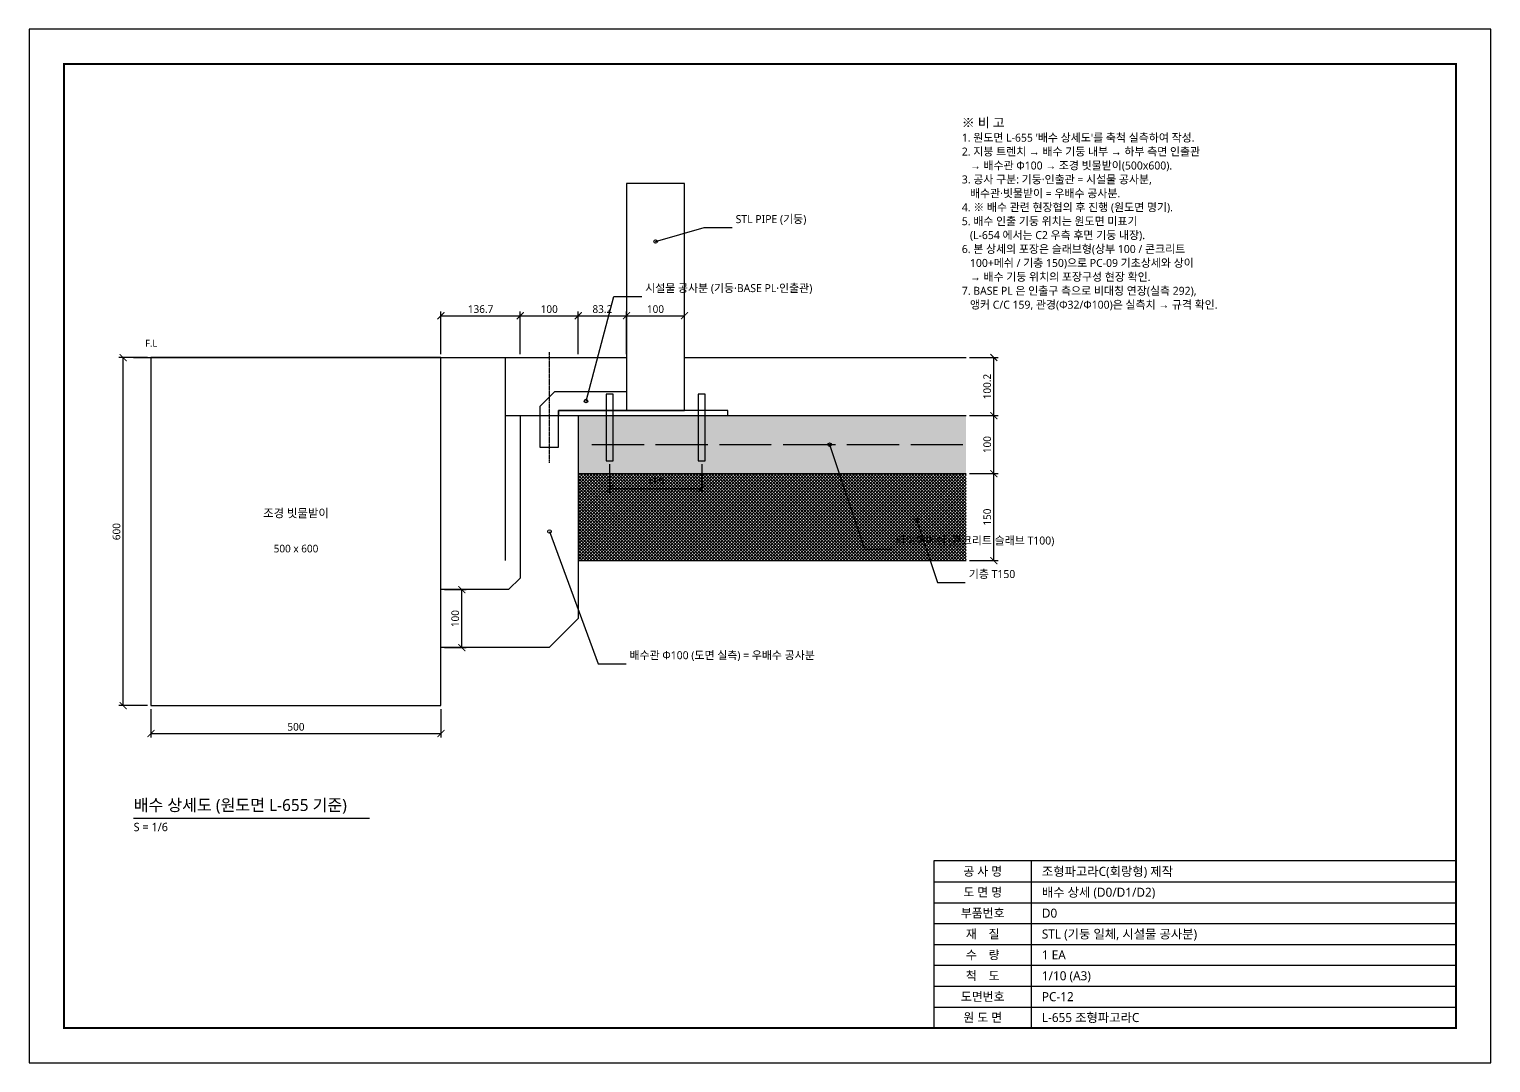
# Model space of a CAD drawing. Header units: millimetres. Extents: x 0 to 650420, y 0 to 14850.
# Drawn here: x 600000 to 604200, y 0 to 2970 of the extents above; entities that cross this region are included whole.
import ezdxf
from ezdxf.enums import TextEntityAlignment as Align

# ---------------------------------------------------------------- set-up
doc = ezdxf.new("R2010")
doc.units = ezdxf.units.MM
doc.linetypes.add('CENTER', pattern=[5.08, 3.175, -0.635, 0.635, -0.635])
doc.linetypes.add('DASHED', pattern=[1.524, 1.27, -0.254])
for name, color, linetype in [('CENTER', 1, 'CENTER'), ('DIM', 3, 'Continuous'), ('FRAME', 7, 'Continuous'), ('HATCH', 8, 'Continuous'), ('HIDDEN', 8, 'DASHED'), ('NOTE', 1, 'Continuous'), ('OUTLINE', 7, 'Continuous'), ('TEXT', 7, 'Continuous'), ('THIN', 8, 'Continuous')]:
    doc.layers.add(name, color=color, linetype=linetype)
doc.styles.add('KOR', font='NanumGothic.ttf')
doc.dimstyles.new('PART', dxfattribs={"dimtxt": 2.2, "dimasz": 2, "dimexe": 1.2, "dimexo": 1, "dimgap": 0.8, "dimtad": 1, "dimdec": 1, "dimlfac": 100, "dimdsep": 46, "dimtxsty": 'KOR', "dimblk": 'ARCHTICK', "dimcen": 2.5, "dimclrd": 3, "dimclre": 3, "dimclrt": 3, "dimazin": 3, "dimtfac": 0.5, "dimtmove": 2, "dimatfit": 3})

# ---------------------------------------------------------------- blocks, each defined once
blk = doc.blocks.new('_ARCHTICK')
at = {"color": 0, "linetype": 'BYBLOCK', "const_width": 0.15}
blk.add_lwpolyline([(-0.5, -0.5), (0.5, 0.5)], dxfattribs=at)

msp = doc.modelspace()

# ---------------------------------------------------------------- hatches: boundary and pattern name
at = {"layer": 'HATCH'}
h = msp.add_hatch(dxfattribs=at)
h.set_pattern_fill('AR-CONC', scale=0.15)
h.paths.add_polyline_path([(601577.67, 1693), (602692, 1693), (602692, 1859.67), (601577.67, 1859.67)])
h = msp.add_hatch(dxfattribs=at)
h.set_pattern_fill('ANSI37', scale=2)
h.paths.add_polyline_path([(601577.67, 1443), (602692, 1443), (602692, 1693), (601577.67, 1693)])

# ---------------------------------------------------------------- linework, layer by layer
at = {"layer": 'CENTER'}
msp.add_line((601494.17, 2041.67), (601494.17, 1723.33), dxfattribs=at)
at = {"layer": 'DIM'}
for points in [[(601800, 2360), (601940, 2400), (602020, 2400)], [(601600, 1901.67), (601680, 2201.67), (601760, 2201.67)], [(602300, 1776.33), (602400, 1476.33), (602480, 1476.33)], [(602550, 1560), (602610, 1380), (602690, 1380)], [(601495, 1526.67), (601635, 1146.67), (601715, 1146.67)]]:
    msp.add_lwpolyline(points, dxfattribs=at)
for centre in [(601800, 2360), (601600, 1901.67), (602300, 1776.33), (602550, 1560), (601495, 1526.67)]:
    msp.add_circle(centre, 5, dxfattribs=at)
at = {"layer": 'FRAME'}
for points in [[(600000, 0), (604200, 0), (604200, 2970), (600000, 2970)], [(602600, 100), (604100, 100), (604100, 580), (602600, 580)]]:
    msp.add_lwpolyline(points, close=True, dxfattribs=at)
at = {"layer": 'FRAME', "const_width": 5}
msp.add_lwpolyline([(600100, 100), (604100, 100), (604100, 2870), (600100, 2870)], close=True, dxfattribs=at)
at = {"layer": 'HIDDEN'}
for p, q in [((601616.67, 1776.33), (601766.67, 1776.33)), ((601800, 1776.33), (601950, 1776.33)), ((601983.33, 1776.33), (602133.33, 1776.33)), ((602166.67, 1776.33), (602316.67, 1776.33)), ((602350, 1776.33), (602500, 1776.33)), ((602533.33, 1776.33), (602683.33, 1776.33))]:
    msp.add_line(p, q, dxfattribs=at)
at = {"layer": 'NOTE'}
msp.add_line((600300, 2026.67), (601367.83, 2026.67), dxfattribs=at)
at = {"layer": 'OUTLINE'}
for p, q in [((601367.83, 2026.67), (601716.33, 2026.67)), ((601883, 2026.67), (602692, 2026.67))]:
    msp.add_line(p, q, dxfattribs=at)
for points in [[(601716.33, 1874.67), (601883, 1874.67), (601883, 2526.67), (601716.33, 2526.67)], [(600349.83, 1026.33), (601183.17, 1026.33), (601183.17, 2026.33), (600349.83, 2026.33)], [(601520.83, 1859.67), (602008, 1859.67), (602008, 1874.67), (601520.83, 1874.67)]]:
    msp.add_lwpolyline(points, close=True, dxfattribs=at)
for points in [[(601716.33, 1928), (601509.17, 1928), (601467.5, 1886.33), (601467.5, 1769), (601520.83, 1769), (601520.83, 1874.67), (601716.33, 1874.67)], [(601411, 1859.67), (601411, 1393), (601377.67, 1359.67), (601183.17, 1359.67)], [(601577.67, 1859.67), (601577.67, 1276.33), (601494.33, 1193), (601183.17, 1193)]]:
    msp.add_lwpolyline(points, dxfattribs=at)
at = {"layer": 'TEXT'}
msp.add_lwpolyline([(600300, 703.33), (600978.3, 703.33)], dxfattribs=at)
at = {"layer": 'THIN'}
for p, q in [((601367.83, 2026.67), (601367.83, 1443)), ((601367.83, 1859.67), (602692, 1859.67)), ((601577.67, 1693), (602692, 1693)), ((601577.67, 1443), (602692, 1443))]:
    msp.add_line(p, q, dxfattribs=at)
for points in [[(601657.67, 1730), (601677.67, 1730), (601677.67, 1921.67), (601657.67, 1921.67)], [(601922.67, 1730), (601942.67, 1730), (601942.67, 1921.67), (601922.67, 1921.67)]]:
    msp.add_lwpolyline(points, close=True, dxfattribs=at)
for points in [[(602880, 100), (602880, 580)], [(602600, 520), (604100, 520)], [(602600, 460), (604100, 460)], [(602600, 400), (604100, 400)], [(602600, 340), (604100, 340)], [(602600, 280), (604100, 280)], [(602600, 220), (604100, 220)], [(602600, 160), (604100, 160)]]:
    msp.add_lwpolyline(points, dxfattribs=at)

# ---------------------------------------------------------------- texts
at = {"layer": 'TEXT', "style": 'KOR'}
for s, height, p in [('※ 비 고', 27, (602680, 2680)), ("1. 원도면 L-655 '배수 상세도'를 축척 실측하여 작성.", 23, (602680, 2640)), ('2. 지붕 트렌치 → 배수 기둥 내부 → 하부 측면 인출관', 23, (602680, 2600)), ('   → 배수관 Φ100 → 조경 빗물받이(500x600).', 23, (602680, 2560)), ('3. 공사 구분: 기둥·인출관 = 시설물 공사분,', 23, (602680, 2520)), ('   배수관·빗물받이 = 우배수 공사분.', 23, (602680, 2480)), ('STL PIPE (기둥)', 23, (602030, 2406)), ('4. ※ 배수 관련 현장협의 후 진행 (원도면 명기).', 23, (602680, 2440)), ('5. 배수 인출 기둥 위치는 원도면 미표기', 23, (602680, 2400)), ('6. 본 상세의 포장은 슬래브형(상부 100 / 콘크리트', 23, (602680, 2320)), ('   (L-654 에서는 C2 우측 후면 기둥 내장).', 23, (602680, 2360)), ('   100+메쉬 / 기층 150)으로 PC-09 기초상세와 상이', 23, (602680, 2280)), ('   → 배수 기둥 위치의 포장구성 현장 확인.', 23, (602680, 2240)), ('시설물 공사분 (기둥·BASE PL·인출관)', 23, (601770, 2207.67)), ('7. BASE PL 은 인출구 측으로 비대칭 연장(실측 292),', 23, (602680, 2200)), ('   앵커 C/C 159, 관경(Φ32/Φ100)은 실측치 → 규격 확인.', 23, (602680, 2160)), ('F.L', 20, (600333.33, 2051.67)), ('와이어메쉬 (콘크리트 슬래브 T100)', 23, (602490, 1482.33)), ('기층 T150', 23, (602700, 1386)), ('배수관 Φ100 (도면 실측) = 우배수 공사분', 23, (601725, 1152.67)), ('배수 상세도 (원도면 L-655 기준)', 34, (600300, 713.33)), ('S = 1/6', 24, (600300, 658.33))]:
    msp.add_text(s, height=height, dxfattribs=at).set_placement(p, align=Align.BOTTOM_LEFT)
for s, height, p in [('조경 빗물받이', 24, (600766.67, 1560)), ('500 x 600', 22, (600766.67, 1460))]:
    msp.add_text(s, height=height, dxfattribs=at).set_placement(p, align=Align.BOTTOM_CENTER)
for s, p in [('공 사 명', (602740, 550)), ('도 면 명', (602740, 490)), ('부품번호', (602740, 430)), ('재    질', (602740, 370)), ('수    량', (602740, 310)), ('척    도', (602740, 250)), ('도면번호', (602740, 190)), ('원 도 면', (602740, 130))]:
    msp.add_text(s, height=25, dxfattribs=at).set_placement(p, align=Align.MIDDLE_CENTER)
for s, p in [('조형파고라C(회랑형) 제작', (602910, 550)), ('배수 상세 (D0/D1/D2)', (602910, 490)), ('D0', (602910, 430)), ('STL (기둥 일체, 시설물 공사분)', (602910, 370)), ('1 EA', (602910, 310)), ('1/10 (A3)', (602910, 250)), ('PC-12', (602910, 190)), ('L-655 조형파고라C', (602910, 130))]:
    msp.add_text(s, height=26, dxfattribs=at).set_placement(p, align=Align.MIDDLE_LEFT)

# ---------------------------------------------------------------- dimensions: what is measured, and where the dimension line sits
at = {"layer": 'DIM'}
for base, p1, p2 in [((601183.17, 2146.67), (601183.17, 2026.67), (601411, 2026.67)), ((601411, 2146.67), (601411, 2026.67), (601577.67, 2026.67)), ((601577.67, 2146.67), (601577.67, 2026.67), (601716.33, 2026.67)), ((601716.33, 2146.67), (601716.33, 2026.67), (601883, 2026.67)), ((601667.67, 1650), (601667.67, 1730), (601932.67, 1730)), ((600349.83, 946.33), (600349.83, 1026.33), (601183.17, 1026.33))]:
    msp.add_linear_dim(base=base, p1=p1, p2=p2, dimstyle='PART', override={"dimscale": 10, "dimlfac": 0.6}, dxfattribs=at).render()
for base, p1, p2 in [((600269.83, 1026.33), (600349.83, 1026.33), (600349.83, 2026.33)), ((602772, 1859.67), (602692, 1859.67), (602692, 2026.67)), ((602772, 1693), (602692, 1693), (602692, 1859.67)), ((602772, 1443), (602692, 1443), (602692, 1693)), ((601243.17, 1193), (601183.17, 1193), (601183.17, 1359.67))]:
    msp.add_linear_dim(base=base, p1=p1, p2=p2, angle=90, dimstyle='PART', override={"dimscale": 10, "dimlfac": 0.6}, dxfattribs=at).render()

doc.saveas('drawing.dxf')
